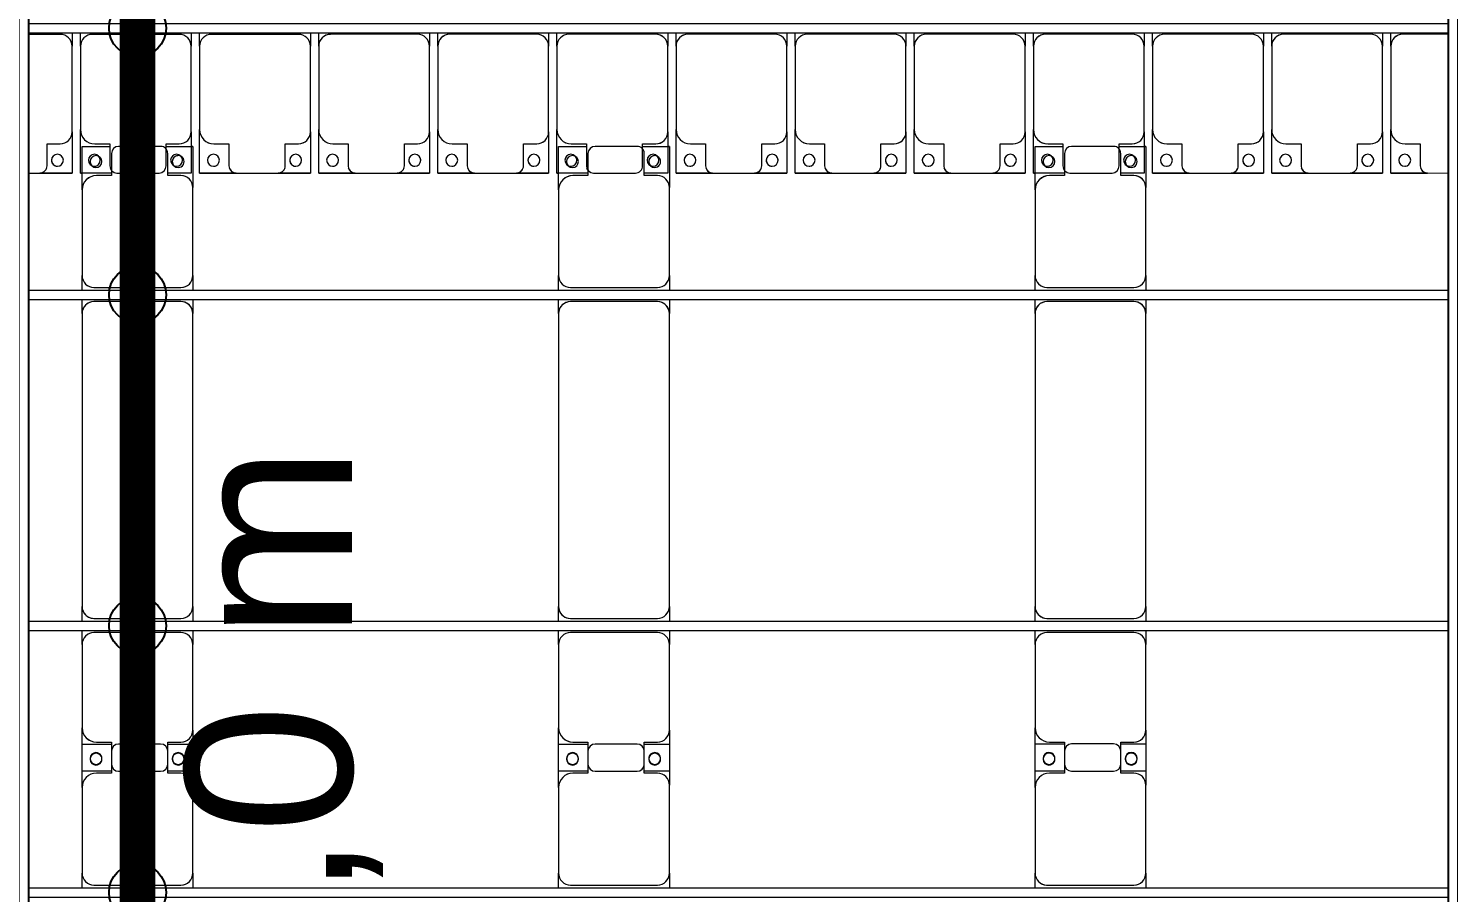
# Model space of a CAD drawing. Header units: millimetres. Extents: x -496478 to -186190, y -204059 to -87354.
# Drawn here: x -477192 to -471231, y -131054 to -127424 of the extents above; entities that cross this region are included whole.
import ezdxf

# ---------------------------------------------------------------- set-up
doc = ezdxf.new("R2010")
doc.units = ezdxf.units.MM
for name, color, linetype, lineweight in [('A-DETL-MBND', 5, 'Continuous', 9), ('A-GENM', 13, 'Continuous', 9), ('S-BEAM', 12, 'Continuous', 9)]:
    doc.layers.add(name, color=color, linetype=linetype, lineweight=lineweight)
doc.layers.add('GC-GHI CHU', color=2, linetype='Continuous')
doc.layers.add('GC-HOP 40x60 GIA CUONG', color=1, linetype='Continuous')
doc.styles.add('GC_VN', font='arial.ttf')

# ---------------------------------------------------------------- blocks, each defined once
blk = doc.blocks.new('Dầm C52 - Dầm C52-24978-BỐ TRÍ KHUNG KẾT CẤU BÈ PIN 01')
at = {"layer": 'S-BEAM', "color": 1}
for p, q in [((81389.1, 20), (87349.1, 20)), ((87349.1, -20), (81389.1, -20))]:
    blk.add_line(p, q, dxfattribs=at)
blk = doc.blocks.new('Dai phao do pin - DẢI PHAO ĐỠ PIN-V111-BỐ TRÍ KHUNG KẾT CẤU BÈ PIN 01')
at = {"layer": 'A-DETL-MBND', "color": 8}
for p, q in [((65968, 241.6), (66029.7, 241.6)), ((66389.7, 241.6), (66029.7, 241.6)), ((66389.7, 241.6), (66572.2, 241.6)), ((66457.8, 241.6), (66640.3, 241.6)), ((66457.8, 118.2), (66457.8, 241.6)), ((66572.2, 241.6), (66572.2, 118.2)), ((66990.3, 241.6), (66640.3, 241.6)), ((66990.3, 241.6), (67048, 241.6)), ((67088, 241.6), (67149.7, 241.6)), ((68380.3, 241.6), (67149.7, 241.6)), ((68380.3, 241.6), (68438, 241.6)), ((68478, 241.6), (68539.7, 241.6)), ((68899.7, 241.6), (68539.7, 241.6)), ((68899.7, 241.6), (69082.2, 241.6)), ((69082.2, 241.6), (69082.2, 125.1)), ((65979.7, 191.6), (65979.7, -173.4)), ((66449.7, 118.2), (66449.7, 181.6)), ((66580.3, 181.6), (66580.3, 118.2)), ((67040.3, -173.4), (67040.3, 191.6)), ((67099.7, 191.6), (67099.7, -173.4)), ((68430.3, -173.4), (68430.3, 191.6)), ((68489.7, 191.6), (68489.7, -173.4)), ((68959.7, 118.2), (68959.7, 181.6)), ((66542.2, 118.2), (66449.7, 118.2)), ((66457.8, 88.2), (66457.8, -88.2)), ((66580.3, 118.2), (66487.8, 118.2)), ((66572.2, -88.2), (66572.2, 88.2)), ((69052.2, 118.2), (68959.7, 118.2)), ((69082.2, -88.2), (69082.2, 88.2)), ((66449.7, -173.4), (66449.7, -118.2)), ((66449.7, -118.2), (66542.2, -118.2)), ((66457.8, -223.4), (66457.8, -118.2)), ((66487.8, -118.2), (66580.3, -118.2)), ((66572.2, -118.2), (66572.2, -223.4)), ((66580.3, -118.2), (66580.3, -173.4)), ((68959.7, -173.4), (68959.7, -118.2)), ((68959.7, -118.2), (69052.2, -118.2)), ((69082.2, -111.4), (69082.2, -223.4)), ((66029.7, -223.4), (65968, -223.4)), ((66029.7, -223.4), (66399.7, -223.4)), ((66572.2, -223.4), (66399.7, -223.4)), ((66630.3, -223.4), (66457.8, -223.4)), ((66630.3, -223.4), (66990.3, -223.4)), ((67048, -223.4), (66990.3, -223.4)), ((67149.7, -223.4), (67088, -223.4)), ((67149.7, -223.4), (68380.3, -223.4)), ((68438, -223.4), (68380.3, -223.4)), ((68539.7, -223.4), (68478, -223.4)), ((68539.7, -223.4), (68909.7, -223.4)), ((69082.2, -223.4), (68909.7, -223.4)), ((69082.2, -223.4), (69082.2, -215.4))]:
    blk.add_line(p, q, dxfattribs=at)
for centre, radius, start, end in [((66029.7, 191.6), 50, 90, 180), ((66389.7, 181.6), 60, 0, 90), ((66640.3, 181.6), 60, 90, 180), ((66990.3, 191.6), 50, 0, 90), ((67149.7, 191.6), 50, 90, 180), ((67149.7, 191.6), 50, 105, 180), ((68380.3, 191.6), 50, 0, 90), ((68380.3, 191.6), 50, 15, 90), ((68539.7, 191.6), 50, 90, 180), ((68899.7, 181.6), 60, 0, 90), ((66029.7, 191.6), 50, 135, 176.56638), ((66389.7, 181.6), 60, 0, 45), ((66508.6, 183.2), 25, 0, 180), ((66508.6, 183.2), 25, 180, 0), ((66511.4, 183.2), 25, 0, 180), ((66511.4, 183.2), 25, 180, 0), ((66511.4, 183.2), 25, 180, 195), ((66640.3, 181.6), 60, 135, 180), ((66990.3, 191.6), 50, 0, 45), ((68539.7, 191.6), 50, 135, 180), ((68899.7, 181.6), 60, 0, 44.86637), ((69018.6, 183.2), 25, 0, 180), ((69018.6, 183.2), 25, 180, 360), ((66487.8, 88.2), 30, 90, 180), ((66542.2, 88.2), 30, 360, 90), ((69052.2, 88.2), 30, 0, 90), ((66487.8, -88.2), 30, 180, 270), ((66542.2, -88.2), 30, 270, 360), ((69052.2, -88.2), 30, 270, 0), ((69052.2, -88.2), 30, 285, 315), ((66029.7, -173.4), 50, 180, 270), ((66029.7, -173.4), 50, 180, 225), ((66399.7, -173.4), 50, 270, 0), ((66399.7, -173.4), 50, 315, 0), ((66508.6, -161.8), 25, 0, 180), ((66508.6, -161.8), 25, 180, 0), ((66511.4, -161.8), 25, 0, 180), ((66511.4, -161.8), 25, 120, 180), ((66511.4, -161.8), 25, 180, 360), ((66511.4, -161.8), 25, 75, 105), ((66508.6, -161.8), 25, 75, 90), ((66508.6, -161.8), 25, 30, 45), ((66508.6, -161.8), 25, 0, 15), ((66630.3, -173.4), 50, 180, 270), ((66630.3, -173.4), 50, 180, 225), ((66990.3, -173.4), 50, 270, 0), ((66990.3, -173.4), 50, 315, 360), ((67149.7, -173.4), 50, 180, 270), ((67149.7, -173.4), 50, 180, 270), ((68380.3, -173.4), 50, 270, 0), ((68380.3, -173.4), 50, 285, 0), ((68539.7, -173.4), 50, 180, 270), ((68539.7, -173.4), 50, 180, 225), ((68909.7, -173.4), 50, 270, 360), ((68909.7, -173.4), 50, 317.60998, 360), ((69018.6, -161.8), 25, 0, 180), ((69018.6, -161.8), 25, 180, 0), ((69018.6, -161.8), 25, 60, 90), ((69018.6, -161.8), 25, 30, 45), ((69018.6, -161.8), 25, 0, 15)]:
    blk.add_arc(centre, radius, start, end, dxfattribs=at)
blk = doc.blocks.new('Dai phao do pin - DẢI PHAO ĐỠ PIN-V112-BỐ TRÍ KHUNG KẾT CẤU BÈ PIN 01')
at = {"layer": 'A-DETL-MBND', "color": 8}
for p, q in [((65968, 241.6), (66029.7, 241.6)), ((66389.7, 241.6), (66029.7, 241.6)), ((66389.7, 241.6), (66572.2, 241.6)), ((66457.8, 241.6), (66640.3, 241.6)), ((66457.8, 118.2), (66457.8, 241.6)), ((66572.2, 241.6), (66572.2, 118.2)), ((66990.3, 241.6), (66640.3, 241.6)), ((66990.3, 241.6), (67048, 241.6)), ((67088, 241.6), (67149.7, 241.6)), ((68380.3, 241.6), (67149.7, 241.6)), ((68380.3, 241.6), (68438, 241.6)), ((68478, 241.6), (68539.7, 241.6)), ((68899.7, 241.6), (68539.7, 241.6)), ((68899.7, 241.6), (69082.2, 241.6)), ((69082.2, 241.6), (69082.2, 125.1)), ((65979.7, 191.6), (65979.7, -173.4)), ((66449.7, 118.2), (66449.7, 181.6)), ((66580.3, 181.6), (66580.3, 118.2)), ((67040.3, -173.4), (67040.3, 191.6)), ((67099.7, 191.6), (67099.7, -173.4)), ((68430.3, -173.4), (68430.3, 191.6)), ((68489.7, 191.6), (68489.7, -173.4)), ((68959.7, 118.2), (68959.7, 181.6)), ((66542.2, 118.2), (66449.7, 118.2)), ((66457.8, 88.2), (66457.8, -88.2)), ((66580.3, 118.2), (66487.8, 118.2)), ((66572.2, -88.2), (66572.2, 88.2)), ((69052.2, 118.2), (68959.7, 118.2)), ((69082.2, -88.2), (69082.2, 88.2)), ((66449.7, -173.4), (66449.7, -118.2)), ((66449.7, -118.2), (66542.2, -118.2)), ((66457.8, -223.4), (66457.8, -118.2)), ((66487.8, -118.2), (66580.3, -118.2)), ((66572.2, -118.2), (66572.2, -223.4)), ((66580.3, -118.2), (66580.3, -173.4)), ((68959.7, -173.4), (68959.7, -118.2)), ((68959.7, -118.2), (69052.2, -118.2)), ((69082.2, -111.4), (69082.2, -223.4)), ((66029.7, -223.4), (65968, -223.4)), ((66029.7, -223.4), (66399.7, -223.4)), ((66572.2, -223.4), (66399.7, -223.4)), ((66630.3, -223.4), (66457.8, -223.4)), ((66630.3, -223.4), (66990.3, -223.4)), ((67048, -223.4), (66990.3, -223.4)), ((67149.7, -223.4), (67088, -223.4)), ((67149.7, -223.4), (68380.3, -223.4)), ((68438, -223.4), (68380.3, -223.4)), ((68539.7, -223.4), (68478, -223.4)), ((68539.7, -223.4), (68909.7, -223.4)), ((69082.2, -223.4), (68909.7, -223.4)), ((69082.2, -223.4), (69082.2, -215.4))]:
    blk.add_line(p, q, dxfattribs=at)
for centre, radius, start, end in [((66029.7, 191.6), 50, 90, 180), ((66389.7, 181.6), 60, 0, 90), ((66640.3, 181.6), 60, 90, 180), ((66990.3, 191.6), 50, 0, 90), ((67149.7, 191.6), 50, 90, 180), ((67149.7, 191.6), 50, 105, 180), ((68380.3, 191.6), 50, 0, 90), ((68380.3, 191.6), 50, 15, 90), ((68539.7, 191.6), 50, 90, 180), ((68899.7, 181.6), 60, 0, 90), ((66029.7, 191.6), 50, 135, 180), ((66389.7, 181.6), 60, 0, 45), ((66508.6, 183.2), 25, 0, 180), ((66508.6, 183.2), 25, 180, 0), ((66511.4, 183.2), 25, 0, 180), ((66511.4, 183.2), 25, 180, 0), ((66511.4, 183.2), 25, 180, 195), ((66640.3, 181.6), 60, 135, 180), ((66990.3, 191.6), 50, 0, 45), ((68539.7, 191.6), 50, 135, 180), ((68899.7, 181.6), 60, 0, 44.82472), ((69018.6, 183.2), 25, 0, 180), ((69018.6, 183.2), 25, 180, 360), ((66487.8, 88.2), 30, 90, 180), ((66542.2, 88.2), 30, 360, 90), ((69052.2, 88.2), 30, 0, 90), ((66487.8, -88.2), 30, 180, 270), ((66542.2, -88.2), 30, 270, 360), ((69052.2, -88.2), 30, 270, 0), ((69052.2, -88.2), 30, 285, 315), ((66029.7, -173.4), 50, 180, 270), ((66029.7, -173.4), 50, 180, 225), ((66399.7, -173.4), 50, 270, 0), ((66399.7, -173.4), 50, 315, 0), ((66508.6, -161.8), 25, 0, 180), ((66508.6, -161.8), 25, 180, 0), ((66511.4, -161.8), 25, 0, 180), ((66511.4, -161.8), 25, 120, 180), ((66511.4, -161.8), 25, 180, 360), ((66511.4, -161.8), 25, 75, 105), ((66508.6, -161.8), 25, 75, 90), ((66508.6, -161.8), 25, 30, 45), ((66508.6, -161.8), 25, 0, 15), ((66630.3, -173.4), 50, 180, 270), ((66630.3, -173.4), 50, 180, 225), ((66990.3, -173.4), 50, 270, 0), ((66990.3, -173.4), 50, 315, 360), ((67149.7, -173.4), 50, 180, 270), ((67149.7, -173.4), 50, 180, 270), ((68380.3, -173.4), 50, 270, 0), ((68380.3, -173.4), 50, 285, 0), ((68539.7, -173.4), 50, 180, 270), ((68539.7, -173.4), 50, 180, 225), ((68909.7, -173.4), 50, 270, 360), ((68909.7, -173.4), 50, 315, 360), ((69018.6, -161.8), 25, 0, 180), ((69018.6, -161.8), 25, 180, 0), ((69018.6, -161.8), 25, 60, 90), ((69018.6, -161.8), 25, 30, 45), ((69018.6, -161.8), 25, 0, 15)]:
    blk.add_arc(centre, radius, start, end, dxfattribs=at)
blk = doc.blocks.new('Dai phao do pin - DẢI PHAO ĐỠ PIN-V113-BỐ TRÍ KHUNG KẾT CẤU BÈ PIN 01')
at = {"layer": 'A-DETL-MBND', "color": 8}
for p, q in [((65968, 241.6), (66029.7, 241.6)), ((66389.7, 241.6), (66029.7, 241.6)), ((66389.7, 241.6), (66572.2, 241.6)), ((66457.8, 241.6), (66640.3, 241.6)), ((66457.8, 118.2), (66457.8, 241.6)), ((66572.2, 241.6), (66572.2, 118.2)), ((66990.3, 241.6), (66640.3, 241.6)), ((66990.3, 241.6), (67048, 241.6)), ((67088, 241.6), (67149.7, 241.6)), ((68380.3, 241.6), (67149.7, 241.6)), ((68380.3, 241.6), (68438, 241.6)), ((68478, 241.6), (68539.7, 241.6)), ((68899.7, 241.6), (68539.7, 241.6)), ((68899.7, 241.6), (69082.2, 241.6)), ((69082.2, 241.6), (69082.2, 125.1)), ((65979.7, 191.6), (65979.7, -173.4)), ((66449.7, 118.2), (66449.7, 181.6)), ((66580.3, 181.6), (66580.3, 118.2)), ((67040.3, -173.4), (67040.3, 191.6)), ((67099.7, 191.6), (67099.7, -173.4)), ((68430.3, -173.4), (68430.3, 191.6)), ((68489.7, 191.6), (68489.7, -173.4)), ((68959.7, 118.2), (68959.7, 181.6)), ((66542.2, 118.2), (66449.7, 118.2)), ((66457.8, 88.2), (66457.8, -88.2)), ((66580.3, 118.2), (66487.8, 118.2)), ((66572.2, -88.2), (66572.2, 88.2)), ((69052.2, 118.2), (68959.7, 118.2)), ((69082.2, -88.2), (69082.2, 88.2)), ((66449.7, -173.4), (66449.7, -118.2)), ((66449.7, -118.2), (66542.2, -118.2)), ((66457.8, -223.4), (66457.8, -118.2)), ((66487.8, -118.2), (66580.3, -118.2)), ((66572.2, -118.2), (66572.2, -223.4)), ((66580.3, -118.2), (66580.3, -173.4)), ((68959.7, -173.4), (68959.7, -118.2)), ((68959.7, -118.2), (69052.2, -118.2)), ((69082.2, -111.4), (69082.2, -223.4)), ((66029.7, -223.4), (65968, -223.4)), ((66029.7, -223.4), (66399.7, -223.4)), ((66572.2, -223.4), (66399.7, -223.4)), ((66630.3, -223.4), (66457.8, -223.4)), ((66630.3, -223.4), (66990.3, -223.4)), ((67048, -223.4), (66990.3, -223.4)), ((67149.7, -223.4), (67088, -223.4)), ((67149.7, -223.4), (68380.3, -223.4)), ((68438, -223.4), (68380.3, -223.4)), ((68539.7, -223.4), (68478, -223.4)), ((68539.7, -223.4), (68909.7, -223.4)), ((69082.2, -223.4), (68909.7, -223.4)), ((69082.2, -223.4), (69082.2, -215.4))]:
    blk.add_line(p, q, dxfattribs=at)
for centre, radius, start, end in [((66029.7, 191.6), 50, 90, 180), ((66389.7, 181.6), 60, 0, 90), ((66640.3, 181.6), 60, 90, 180), ((66990.3, 191.6), 50, 0, 90), ((67149.7, 191.6), 50, 90, 180), ((67149.7, 191.6), 50, 105, 159.06441), ((68380.3, 191.6), 50, 0, 90), ((68380.3, 191.6), 50, 20.9138, 90), ((68539.7, 191.6), 50, 90, 180), ((68899.7, 181.6), 60, 0, 90), ((66029.7, 191.6), 50, 135, 180), ((66389.7, 181.6), 60, 0, 45), ((66508.6, 183.2), 25, 0, 180), ((66508.6, 183.2), 25, 180, 0), ((66511.4, 183.2), 25, 0, 180), ((66511.4, 183.2), 25, 180, 0), ((66511.4, 183.2), 25, 180, 195), ((66640.3, 181.6), 60, 135, 180), ((66990.3, 191.6), 50, 0, 45), ((67149.7, 191.6), 50, 165, 180), ((68539.7, 191.6), 50, 135, 180), ((68899.7, 181.6), 60, 0, 44.78306), ((69018.6, 183.2), 25, 0, 180), ((69018.6, 183.2), 25, 180, 360), ((66487.8, 88.2), 30, 90, 180), ((66542.2, 88.2), 30, 360, 90), ((69052.2, 88.2), 30, 0, 90), ((66487.8, -88.2), 30, 180, 270), ((66542.2, -88.2), 30, 270, 360), ((69052.2, -88.2), 30, 270, 0), ((69052.2, -88.2), 30, 285, 315), ((66029.7, -173.4), 50, 180, 270), ((66029.7, -173.4), 50, 180, 225), ((66399.7, -173.4), 50, 270, 0), ((66399.7, -173.4), 50, 315, 0), ((66508.6, -161.8), 25, 0, 180), ((66508.6, -161.8), 25, 180, 0), ((66511.4, -161.8), 25, 0, 180), ((66511.4, -161.8), 25, 120, 180), ((66511.4, -161.8), 25, 180, 360), ((66511.4, -161.8), 25, 75, 105), ((66508.6, -161.8), 25, 75, 90), ((66508.6, -161.8), 25, 30, 45), ((66508.6, -161.8), 25, 0, 15), ((66630.3, -173.4), 50, 180, 270), ((66630.3, -173.4), 50, 180, 225), ((66990.3, -173.4), 50, 270, 0), ((66990.3, -173.4), 50, 315, 360), ((67149.7, -173.4), 50, 180, 270), ((67149.7, -173.4), 50, 180, 270), ((68380.3, -173.4), 50, 270, 0), ((68380.3, -173.4), 50, 285, 0), ((68539.7, -173.4), 50, 180, 270), ((68539.7, -173.4), 50, 180, 225), ((68909.7, -173.4), 50, 270, 360), ((68909.7, -173.4), 50, 315, 360), ((69018.6, -161.8), 25, 0, 180), ((69018.6, -161.8), 25, 180, 0), ((69018.6, -161.8), 25, 60, 90), ((69018.6, -161.8), 25, 30, 45), ((69018.6, -161.8), 25, 0, 15)]:
    blk.add_arc(centre, radius, start, end, dxfattribs=at)
blk = doc.blocks.new('Dải phao đi lại kèm đỡ invester - DẢI PHAO ĐI LẠI-24499-BỐ TRÍ KHUNG KẾT CẤU BÈ PIN 01')
at = {"layer": 'A-DETL-MBND', "color": 8}
for p, q in [((11673.4, -729.7), (11540, -729.7)), ((11723.4, -724.7), (11723.4, -779.7)), ((11758.4, -779.7), (11758.4, -724.7)), ((12173.4, -729.7), (11808.4, -729.7)), ((12223.4, -724.7), (12223.4, -779.7)), ((12258.4, -779.7), (12258.4, -724.7)), ((12673.4, -729.7), (12308.4, -729.7)), ((12723.4, -724.7), (12723.4, -779.7)), ((12758.4, -779.7), (12758.4, -724.7)), ((13173.4, -729.7), (12808.4, -729.7)), ((13223.4, -724.7), (13223.4, -779.7)), ((13258.4, -779.7), (13258.4, -724.7)), ((13673.4, -729.7), (13308.4, -729.7)), ((13723.4, -724.7), (13723.4, -779.7)), ((13758.4, -779.7), (13758.4, -724.7)), ((14173.4, -729.7), (13808.4, -729.7)), ((14223.4, -724.7), (14223.4, -779.7)), ((14258.4, -779.7), (14258.4, -724.7)), ((14673.4, -729.7), (14308.4, -729.7)), ((14723.4, -724.7), (14723.4, -779.7)), ((14758.4, -779.7), (14758.4, -724.7)), ((15173.4, -729.7), (14808.4, -729.7)), ((15223.4, -724.7), (15223.4, -779.7)), ((15258.4, -779.7), (15258.4, -724.7)), ((15673.4, -729.7), (15308.4, -729.7)), ((15723.4, -724.7), (15723.4, -779.7)), ((15758.4, -779.7), (15758.4, -724.7)), ((16173.4, -729.7), (15808.4, -729.7)), ((16223.4, -724.7), (16223.4, -779.7)), ((16258.4, -779.7), (16258.4, -724.7)), ((16673.4, -729.7), (16308.4, -729.7)), ((16723.4, -724.7), (16723.4, -779.7)), ((16758.4, -779.7), (16758.4, -724.7)), ((17173.4, -729.7), (16808.4, -729.7)), ((17223.4, -724.7), (17223.4, -779.7)), ((17258.4, -779.7), (17258.4, -724.7)), ((17500, -729.7), (17308.4, -729.7)), ((11723.4, -1139.7), (11723.4, -779.7)), ((11758.4, -779.7), (11758.4, -1129.7)), ((12223.4, -1139.7), (12223.4, -779.7)), ((12258.4, -779.7), (12258.4, -1129.7)), ((12723.4, -1139.7), (12723.4, -779.7)), ((12758.4, -779.7), (12758.4, -1129.7)), ((13223.4, -1139.7), (13223.4, -779.7)), ((13258.4, -779.7), (13258.4, -1129.7)), ((13723.4, -1139.7), (13723.4, -779.7)), ((13758.4, -779.7), (13758.4, -1129.7)), ((14223.4, -1139.7), (14223.4, -779.7)), ((14258.4, -779.7), (14258.4, -1129.7)), ((14723.4, -1139.7), (14723.4, -779.7)), ((14758.4, -779.7), (14758.4, -1129.7)), ((15223.4, -1139.7), (15223.4, -779.7)), ((15258.4, -779.7), (15258.4, -1129.7)), ((15723.4, -1139.7), (15723.4, -779.7)), ((15758.4, -779.7), (15758.4, -1129.7)), ((16223.4, -1139.7), (16223.4, -779.7)), ((16258.4, -779.7), (16258.4, -1129.7)), ((16723.4, -1139.7), (16723.4, -779.7)), ((16758.4, -779.7), (16758.4, -1129.7)), ((17223.4, -1139.7), (17223.4, -779.7)), ((17258.4, -779.7), (17258.4, -1129.7)), ((11758.4, -1312.2), (11758.4, -1129.7)), ((12258.4, -1312.2), (12258.4, -1129.7)), ((12758.4, -1312.2), (12758.4, -1129.7)), ((13258.4, -1312.2), (13258.4, -1129.7)), ((13758.4, -1312.2), (13758.4, -1129.7)), ((14258.4, -1312.2), (14258.4, -1129.7)), ((14758.4, -1312.2), (14758.4, -1129.7)), ((15258.4, -1312.2), (15258.4, -1129.7)), ((15758.4, -1312.2), (15758.4, -1129.7)), ((16258.4, -1312.2), (16258.4, -1129.7)), ((16758.4, -1312.2), (16758.4, -1129.7)), ((17258.4, -1312.2), (17258.4, -1129.7)), ((11618.2, -1282.2), (11618.2, -1189.7)), ((11618.2, -1189.7), (11673.4, -1189.7)), ((11723.4, -1139.7), (11723.4, -1312.2)), ((11818.4, -1189.7), (11881.8, -1189.7)), ((11881.8, -1189.7), (11881.8, -1282.2)), ((12118.2, -1282.2), (12118.2, -1189.7)), ((12118.2, -1189.7), (12173.4, -1189.7)), ((12223.4, -1139.7), (12223.4, -1312.2)), ((12318.4, -1189.7), (12381.8, -1189.7)), ((12381.8, -1189.7), (12381.8, -1282.2)), ((12618.2, -1282.2), (12618.2, -1189.7)), ((12618.2, -1189.7), (12673.4, -1189.7)), ((12723.4, -1139.7), (12723.4, -1312.2)), ((12818.4, -1189.7), (12881.8, -1189.7)), ((12881.8, -1189.7), (12881.8, -1282.2)), ((13118.2, -1282.2), (13118.2, -1189.7)), ((13118.2, -1189.7), (13173.4, -1189.7)), ((13223.4, -1139.7), (13223.4, -1312.2)), ((13318.4, -1189.7), (13381.8, -1189.7)), ((13381.8, -1189.7), (13381.8, -1282.2)), ((13618.2, -1282.2), (13618.2, -1189.7)), ((13618.2, -1189.7), (13673.4, -1189.7)), ((13723.4, -1139.7), (13723.4, -1312.2)), ((13818.4, -1189.7), (13881.8, -1189.7)), ((13881.8, -1189.7), (13881.8, -1282.2)), ((14118.2, -1282.2), (14118.2, -1189.7)), ((14118.2, -1189.7), (14173.4, -1189.7)), ((14223.4, -1139.7), (14223.4, -1312.2)), ((14318.4, -1189.7), (14381.8, -1189.7)), ((14381.8, -1189.7), (14381.8, -1282.2)), ((14618.2, -1282.2), (14618.2, -1189.7)), ((14618.2, -1189.7), (14673.4, -1189.7)), ((14723.4, -1139.7), (14723.4, -1312.2)), ((14818.4, -1189.7), (14881.8, -1189.7)), ((14881.8, -1189.7), (14881.8, -1282.2)), ((15118.2, -1282.2), (15118.2, -1189.7)), ((15118.2, -1189.7), (15173.4, -1189.7)), ((15223.4, -1139.7), (15223.4, -1312.2)), ((15318.4, -1189.7), (15381.8, -1189.7)), ((15381.8, -1189.7), (15381.8, -1282.2)), ((15618.2, -1282.2), (15618.2, -1189.7)), ((15618.2, -1189.7), (15673.4, -1189.7)), ((15723.4, -1139.7), (15723.4, -1312.2)), ((15818.4, -1189.7), (15881.8, -1189.7)), ((15881.8, -1189.7), (15881.8, -1282.2)), ((16118.2, -1282.2), (16118.2, -1189.7)), ((16118.2, -1189.7), (16173.4, -1189.7)), ((16223.4, -1139.7), (16223.4, -1312.2)), ((16318.4, -1189.7), (16381.8, -1189.7)), ((16381.8, -1189.7), (16381.8, -1282.2)), ((16618.2, -1282.2), (16618.2, -1189.7)), ((16618.2, -1189.7), (16673.4, -1189.7)), ((16723.4, -1139.7), (16723.4, -1312.2)), ((16818.4, -1189.7), (16881.8, -1189.7)), ((16881.8, -1189.7), (16881.8, -1282.2)), ((17118.2, -1282.2), (17118.2, -1189.7)), ((17118.2, -1189.7), (17173.4, -1189.7)), ((17223.4, -1139.7), (17223.4, -1312.2)), ((17318.4, -1189.7), (17381.8, -1189.7)), ((17381.8, -1189.7), (17381.8, -1282.2)), ((11540, -1312.2), (11588.2, -1312.2)), ((11723.4, -1312.2), (11588.2, -1312.2)), ((11588.2, -1312.2), (11723.4, -1312.2)), ((11888.6, -1312.2), (11758.4, -1312.2)), ((11758.4, -1312.2), (11766.6, -1312.2)), ((11911.8, -1312.2), (12088.2, -1312.2)), ((12223.4, -1312.2), (12125.1, -1312.2)), ((12411.8, -1312.2), (12258.4, -1312.2)), ((12258.4, -1312.2), (12411.8, -1312.2)), ((12411.8, -1312.2), (12588.2, -1312.2)), ((12723.4, -1312.2), (12588.2, -1312.2)), ((12588.2, -1312.2), (12723.4, -1312.2)), ((12911.8, -1312.2), (12758.4, -1312.2)), ((12758.4, -1312.2), (12911.8, -1312.2)), ((12911.8, -1312.2), (13088.2, -1312.2)), ((13223.4, -1312.2), (13088.2, -1312.2)), ((13088.2, -1312.2), (13223.4, -1312.2)), ((13411.8, -1312.2), (13258.4, -1312.2)), ((13258.4, -1312.2), (13411.8, -1312.2)), ((13411.8, -1312.2), (13588.2, -1312.2)), ((13723.4, -1312.2), (13588.2, -1312.2)), ((13588.2, -1312.2), (13723.4, -1312.2)), ((13888.6, -1312.2), (13758.4, -1312.2)), ((13758.4, -1312.2), (13766.6, -1312.2)), ((13911.8, -1312.2), (14088.2, -1312.2)), ((14223.4, -1312.2), (14125.1, -1312.2)), ((14411.8, -1312.2), (14258.4, -1312.2)), ((14258.4, -1312.2), (14411.8, -1312.2)), ((14411.8, -1312.2), (14588.2, -1312.2)), ((14723.4, -1312.2), (14588.2, -1312.2)), ((14588.2, -1312.2), (14723.4, -1312.2)), ((14911.8, -1312.2), (14758.4, -1312.2)), ((14758.4, -1312.2), (14911.8, -1312.2)), ((14911.8, -1312.2), (15088.2, -1312.2)), ((15223.4, -1312.2), (15088.2, -1312.2)), ((15088.2, -1312.2), (15223.4, -1312.2)), ((15411.8, -1312.2), (15258.4, -1312.2)), ((15258.4, -1312.2), (15411.8, -1312.2)), ((15411.8, -1312.2), (15588.2, -1312.2)), ((15723.4, -1312.2), (15588.2, -1312.2)), ((15588.2, -1312.2), (15723.4, -1312.2)), ((15888.6, -1312.2), (15758.4, -1312.2)), ((15758.4, -1312.2), (15766.6, -1312.2)), ((15911.8, -1312.2), (16088.2, -1312.2)), ((16223.4, -1312.2), (16125.1, -1312.2)), ((16411.8, -1312.2), (16258.4, -1312.2)), ((16258.4, -1312.2), (16411.8, -1312.2)), ((16411.8, -1312.2), (16588.2, -1312.2)), ((16723.4, -1312.2), (16588.2, -1312.2)), ((16588.2, -1312.2), (16723.4, -1312.2)), ((16911.8, -1312.2), (16758.4, -1312.2)), ((16758.4, -1312.2), (16911.8, -1312.2)), ((16911.8, -1312.2), (17088.2, -1312.2)), ((17223.4, -1312.2), (17088.2, -1312.2)), ((17088.2, -1312.2), (17223.4, -1312.2)), ((17411.8, -1312.2), (17258.4, -1312.2)), ((17258.4, -1312.2), (17411.8, -1312.2)), ((17411.8, -1312.2), (17500, -1312.2))]:
    blk.add_line(p, q, dxfattribs=at)
for centre, radius, start, end in [((11673.4, -779.7), 50, 360, 90), ((11673.4, -779.7), 50, 45, 90), ((11808.4, -779.7), 50, 90, 180), ((11808.4, -779.7), 50, 90, 135), ((12173.4, -779.7), 50, 360, 90), ((12173.4, -779.7), 50, 45, 90), ((12308.4, -779.7), 50, 90, 180), ((12308.4, -779.7), 50, 90, 135), ((12673.4, -779.7), 50, 360, 90), ((12673.4, -779.7), 50, 45, 90), ((12808.4, -779.7), 50, 90, 180), ((12808.4, -779.7), 50, 90, 135), ((13173.4, -779.7), 50, 360, 90), ((13173.4, -779.7), 50, 45, 90), ((13308.4, -779.7), 50, 90, 180), ((13308.4, -779.7), 50, 90, 135), ((13673.4, -779.7), 50, 360, 90), ((13673.4, -779.7), 50, 45, 90), ((13808.4, -779.7), 50, 90, 180), ((13808.4, -779.7), 50, 90, 135), ((14173.4, -779.7), 50, 360, 90), ((14173.4, -779.7), 50, 48.35415, 90), ((14308.4, -779.7), 50, 90, 180), ((14308.4, -779.7), 50, 90, 135), ((14673.4, -779.7), 50, 360, 90), ((14673.4, -779.7), 50, 45, 90), ((14808.4, -779.7), 50, 90, 180), ((14808.4, -779.7), 50, 90, 135), ((15173.4, -779.7), 50, 360, 90), ((15173.4, -779.7), 50, 45, 90), ((15308.4, -779.7), 50, 90, 180), ((15308.4, -779.7), 50, 90, 135), ((15673.4, -779.7), 50, 360, 90), ((15673.4, -779.7), 50, 45, 90), ((15808.4, -779.7), 50, 90, 180), ((15808.4, -779.7), 50, 90, 135), ((16173.4, -779.7), 50, 360, 90), ((16173.4, -779.7), 50, 45, 90), ((16308.4, -779.7), 50, 90, 180), ((16308.4, -779.7), 50, 90, 135), ((16673.4, -779.7), 50, 360, 90), ((16673.4, -779.7), 50, 45, 90), ((16808.4, -779.7), 50, 90, 180), ((16808.4, -779.7), 50, 90, 135), ((17173.4, -779.7), 50, 360, 90), ((17173.4, -779.7), 50, 45, 90), ((17308.4, -779.7), 50, 90, 180), ((17308.4, -779.7), 50, 90, 135), ((11818.4, -1129.7), 60, 180, 270), ((12318.4, -1129.7), 60, 180, 270), ((12818.4, -1129.7), 60, 180, 270), ((13318.4, -1129.7), 60, 180, 270), ((13818.4, -1129.7), 60, 180, 270), ((14318.4, -1129.7), 60, 180, 270), ((14818.4, -1129.7), 60, 180, 270), ((15318.4, -1129.7), 60, 180, 270), ((15818.4, -1129.7), 60, 180, 270), ((16318.4, -1129.7), 60, 180, 270), ((16818.4, -1129.7), 60, 180, 270), ((17318.4, -1129.7), 60, 180, 270), ((11673.4, -1139.7), 50, 270, 360), ((11673.4, -1139.7), 50, 270, 315), ((11818.4, -1129.7), 60, 225, 270), ((12173.4, -1139.7), 50, 270, 0), ((12173.4, -1139.7), 50, 270, 315), ((12318.4, -1129.7), 60, 225, 270), ((12673.4, -1139.7), 50, 270, 360), ((12673.4, -1139.7), 50, 270, 315), ((12818.4, -1129.7), 60, 225, 270), ((13173.4, -1139.7), 50, 270, 360), ((13173.4, -1139.7), 50, 270, 315), ((13318.4, -1129.7), 60, 225, 270), ((13673.4, -1139.7), 50, 270, 360), ((13673.4, -1139.7), 50, 270, 315), ((13818.4, -1129.7), 60, 225, 270), ((14173.4, -1139.7), 50, 270, 360), ((14173.4, -1139.7), 50, 270, 311.63753), ((14318.4, -1129.7), 60, 225, 270), ((14673.4, -1139.7), 50, 270, 360), ((14673.4, -1139.7), 50, 270, 315), ((14818.4, -1129.7), 60, 225, 270), ((15173.4, -1139.7), 50, 270, 360), ((15173.4, -1139.7), 50, 270, 315), ((15318.4, -1129.7), 60, 225, 270), ((15673.4, -1139.7), 50, 270, 360), ((15673.4, -1139.7), 50, 270, 315), ((15818.4, -1129.7), 60, 225, 264.14652), ((16173.4, -1139.7), 50, 270, 360), ((16173.4, -1139.7), 50, 270, 315), ((16318.4, -1129.7), 60, 225, 270), ((16673.4, -1139.7), 50, 270, 360), ((16673.4, -1139.7), 50, 270, 315), ((16818.4, -1129.7), 60, 225, 270), ((17173.4, -1139.7), 50, 270, 360), ((17173.4, -1139.7), 50, 270, 315), ((17318.4, -1129.7), 60, 225, 270), ((11661.8, -1258.6), 25, 90, 270), ((11661.8, -1258.6), 25, 270, 90), ((11816.8, -1258.6), 25, 90, 270), ((11816.8, -1258.6), 25, 270, 90), ((12161.8, -1258.6), 25, 90, 270), ((12161.8, -1258.6), 25, 270, 90), ((12316.8, -1258.6), 25, 90, 270), ((12316.8, -1258.6), 25, 270, 90), ((12661.8, -1258.6), 25, 90, 270), ((12661.8, -1258.6), 25, 270, 90), ((12816.8, -1258.6), 25, 90, 270), ((12816.8, -1258.6), 25, 270, 90), ((13161.8, -1258.6), 25, 90, 270), ((13161.8, -1258.6), 25, 270, 90), ((13316.8, -1258.6), 25, 90, 270), ((13316.8, -1258.6), 25, 270, 90), ((13661.8, -1258.6), 25, 90, 270), ((13661.8, -1258.6), 25, 270, 90), ((13816.8, -1258.6), 25, 90, 270), ((13816.8, -1258.6), 25, 270, 90), ((14161.8, -1258.6), 25, 90, 270), ((14161.8, -1258.6), 25, 270, 90), ((14316.8, -1258.6), 25, 90, 270), ((14316.8, -1258.6), 25, 270, 90), ((14661.8, -1258.6), 25, 90, 270), ((14661.8, -1258.6), 25, 270, 90), ((14816.8, -1258.6), 25, 90, 270), ((14816.8, -1258.6), 25, 270, 90), ((15161.8, -1258.6), 25, 90, 270), ((15161.8, -1258.6), 25, 270, 90), ((15316.8, -1258.6), 25, 90, 270), ((15316.8, -1258.6), 25, 270, 90), ((15661.8, -1258.6), 25, 90, 270), ((15661.8, -1258.6), 25, 270, 90), ((15816.8, -1258.6), 25, 90, 270), ((15816.8, -1258.6), 25, 270, 90), ((16161.8, -1258.6), 25, 90, 270), ((16161.8, -1258.6), 25, 270, 90), ((16316.8, -1258.6), 25, 90, 270), ((16316.8, -1258.6), 25, 270, 90), ((16661.8, -1258.6), 25, 90, 270), ((16661.8, -1258.6), 25, 270, 90), ((16816.8, -1258.6), 25, 90, 270), ((16816.8, -1258.6), 25, 270, 90), ((17161.8, -1258.6), 25, 90, 270), ((17161.8, -1258.6), 25, 270, 90), ((17316.8, -1258.6), 25, 90, 270), ((17316.8, -1258.6), 25, 270, 90), ((11588.2, -1282.2), 30, 270, 0), ((11588.2, -1282.2), 30, 270, 345), ((11588.2, -1282.2), 30, 270, 285), ((11588.2, -1282.2), 30, 270, 285), ((11588.2, -1282.2), 30, 315, 330), ((11588.2, -1282.2), 30, 315, 330), ((11661.8, -1258.6), 25, 165, 270), ((11661.8, -1258.6), 25, 360, 15), ((11816.8, -1258.6), 25, 270, 285), ((11911.8, -1282.2), 30, 180, 270), ((11911.8, -1282.2), 30, 195, 225), ((12088.2, -1282.2), 30, 270, 360), ((12161.8, -1258.6), 25, 240, 270), ((12161.8, -1258.6), 25, 360, 15), ((12316.8, -1258.6), 25, 165, 180), ((12316.8, -1258.6), 25, 270, 285), ((12411.8, -1282.2), 30, 180, 270), ((12411.8, -1282.2), 30, 195, 270), ((12411.8, -1282.2), 30, 255, 270), ((12411.8, -1282.2), 30, 255, 270), ((12588.2, -1282.2), 30, 270, 0), ((12588.2, -1282.2), 30, 270, 345), ((12588.2, -1282.2), 30, 270, 285), ((12588.2, -1282.2), 30, 270, 285), ((12588.2, -1282.2), 30, 315, 330), ((12588.2, -1282.2), 30, 315, 330), ((12661.8, -1258.6), 25, 165, 270), ((12661.8, -1258.6), 25, 0, 15), ((12816.8, -1258.6), 25, 165, 180), ((12816.8, -1258.6), 25, 270, 285), ((12911.8, -1282.2), 30, 180, 270), ((12911.8, -1282.2), 30, 195, 270), ((12911.8, -1282.2), 30, 255, 270), ((12911.8, -1282.2), 30, 255, 270), ((13088.2, -1282.2), 30, 270, 0), ((13088.2, -1282.2), 30, 270, 345), ((13088.2, -1282.2), 30, 270, 285), ((13088.2, -1282.2), 30, 270, 285), ((13088.2, -1282.2), 30, 315, 330), ((13088.2, -1282.2), 30, 315, 330), ((13161.8, -1258.6), 25, 165, 270), ((13161.8, -1258.6), 25, 0, 15), ((13316.8, -1258.6), 25, 165, 180), ((13316.8, -1258.6), 25, 270, 285), ((13411.8, -1282.2), 30, 180, 270), ((13411.8, -1282.2), 30, 195, 270), ((13411.8, -1282.2), 30, 255, 270), ((13411.8, -1282.2), 30, 255, 270), ((13588.2, -1282.2), 30, 270, 0), ((13588.2, -1282.2), 30, 270, 345), ((13588.2, -1282.2), 30, 270, 285), ((13588.2, -1282.2), 30, 270, 285), ((13588.2, -1282.2), 30, 315, 330), ((13588.2, -1282.2), 30, 315, 330), ((13661.8, -1258.6), 25, 165, 270), ((13661.8, -1258.6), 25, 0, 15), ((13816.8, -1258.6), 25, 270, 285), ((13911.8, -1282.2), 30, 180, 270), ((13911.8, -1282.2), 30, 195, 225), ((14088.2, -1282.2), 30, 270, 0), ((14161.8, -1258.6), 25, 240, 270), ((14161.8, -1258.6), 25, 360, 15), ((14316.8, -1258.6), 25, 165, 180), ((14316.8, -1258.6), 25, 270, 285), ((14411.8, -1282.2), 30, 180, 270), ((14411.8, -1282.2), 30, 195, 270), ((14411.8, -1282.2), 30, 255, 270), ((14411.8, -1282.2), 30, 255, 270), ((14588.2, -1282.2), 30, 270, 0), ((14588.2, -1282.2), 30, 270, 345), ((14588.2, -1282.2), 30, 270, 285), ((14588.2, -1282.2), 30, 270, 285), ((14588.2, -1282.2), 30, 315, 330), ((14588.2, -1282.2), 30, 315, 330), ((14661.8, -1258.6), 25, 165, 270), ((14661.8, -1258.6), 25, 360, 15), ((14816.8, -1258.6), 25, 165, 180), ((14816.8, -1258.6), 25, 270, 285), ((14911.8, -1282.2), 30, 180, 270), ((14911.8, -1282.2), 30, 195, 270), ((14911.8, -1282.2), 30, 255, 270), ((14911.8, -1282.2), 30, 255, 270), ((15088.2, -1282.2), 30, 270, 0), ((15088.2, -1282.2), 30, 270, 345), ((15088.2, -1282.2), 30, 270, 285), ((15088.2, -1282.2), 30, 270, 285), ((15088.2, -1282.2), 30, 315, 330), ((15088.2, -1282.2), 30, 315, 330), ((15161.8, -1258.6), 25, 165, 270), ((15161.8, -1258.6), 25, 360, 15), ((15316.8, -1258.6), 25, 165, 180), ((15316.8, -1258.6), 25, 270, 285), ((15411.8, -1282.2), 30, 180, 270), ((15411.8, -1282.2), 30, 195, 270), ((15411.8, -1282.2), 30, 255, 270), ((15411.8, -1282.2), 30, 255, 270), ((15588.2, -1282.2), 30, 270, 0), ((15588.2, -1282.2), 30, 270, 345), ((15588.2, -1282.2), 30, 270, 285), ((15588.2, -1282.2), 30, 270, 285), ((15588.2, -1282.2), 30, 315, 330), ((15588.2, -1282.2), 30, 315, 330), ((15661.8, -1258.6), 25, 165, 270), ((15661.8, -1258.6), 25, 360, 15), ((15816.8, -1258.6), 25, 270, 285), ((15911.8, -1282.2), 30, 180, 270), ((15911.8, -1282.2), 30, 195, 225), ((16088.2, -1282.2), 30, 270, 360), ((16161.8, -1258.6), 25, 240, 270), ((16161.8, -1258.6), 25, 360, 15), ((16316.8, -1258.6), 25, 165, 180), ((16316.8, -1258.6), 25, 270, 285), ((16411.8, -1282.2), 30, 180, 270), ((16411.8, -1282.2), 30, 195, 270), ((16411.8, -1282.2), 30, 255, 270), ((16411.8, -1282.2), 30, 255, 270), ((16588.2, -1282.2), 30, 270, 0), ((16588.2, -1282.2), 30, 270, 335.52926), ((16588.2, -1282.2), 30, 270, 285), ((16588.2, -1282.2), 30, 270, 285), ((16588.2, -1282.2), 30, 315, 330), ((16588.2, -1282.2), 30, 315, 330), ((16661.8, -1258.6), 25, 165, 270), ((16661.8, -1258.6), 25, 0, 15), ((16816.8, -1258.6), 25, 165, 180), ((16816.8, -1258.6), 25, 270, 285), ((16911.8, -1282.2), 30, 180, 270), ((16911.8, -1282.2), 30, 195, 270), ((16911.8, -1282.2), 30, 255, 270), ((16911.8, -1282.2), 30, 255, 270), ((17088.2, -1282.2), 30, 270, 0), ((17088.2, -1282.2), 30, 270, 345), ((17088.2, -1282.2), 30, 270, 285), ((17088.2, -1282.2), 30, 270, 285), ((17088.2, -1282.2), 30, 315, 330), ((17088.2, -1282.2), 30, 315, 330), ((17161.8, -1258.6), 25, 165, 270), ((17161.8, -1258.6), 25, 0, 15), ((17316.8, -1258.6), 25, 165, 180), ((17316.8, -1258.6), 25, 270, 285), ((17411.8, -1282.2), 30, 180, 270), ((17411.8, -1282.2), 30, 195, 270), ((17411.8, -1282.2), 30, 255, 270), ((17411.8, -1282.2), 30, 255, 270)]:
    blk.add_arc(centre, radius, start, end, dxfattribs=at)
blk = doc.blocks.new('Dầm C52 - Hộp 40x60-25870-BỐ TRÍ KHUNG KẾT CẤU BÈ PIN 01')
at = {"layer": 'S-BEAM', "color": 3, "lineweight": 25}
for p, q in [((-37172.3, 20), (37172.3, 20)), ((37172.3, -20), (-37172.3, -20))]:
    blk.add_line(p, q, dxfattribs=at)
blk = doc.blocks.new('HOBANMONG_BEPIN 1_rvt-1-BỐ TRÍ KHUNG KẾT CẤU BÈ PIN 01')
at = {"layer": 'A-GENM', "lineweight": 9}
for name, p, rotation in [('Dải phao đi lại kèm đỡ invester - DẢI PHAO ĐI LẠI-24499-BỐ TRÍ KHUNG KẾT CẤU BÈ PIN 01', (-488732.3, -126719.6), 0.0007586099545854), ('Dai phao do pin - DẢI PHAO ĐỠ PIN-V113-BỐ TRÍ KHUNG KẾT CẤU BÈ PIN 01', (-476724.5, -197002.2), 90.00075860989342), ('Dai phao do pin - DẢI PHAO ĐỠ PIN-V112-BỐ TRÍ KHUNG KẾT CẤU BÈ PIN 01', (-474724.5, -197002.2), 90.00075860989342), ('Dai phao do pin - DẢI PHAO ĐỠ PIN-V111-BỐ TRÍ KHUNG KẾT CẤU BÈ PIN 01', (-472724.5, -197002.1), 90.00075860989342)]:
    blk.add_blockref(name, p, dxfattribs=dict(at, rotation=rotation))
at = {"layer": 'S-BEAM', "lineweight": 9}
for name, p, rotation in [('Dầm C52 - Hộp 40x60-25870-BỐ TRÍ KHUNG KẾT CẤU BÈ PIN 01', (-477211.8, -162579.6), 90.00075860989166), ('Dầm C52 - Hộp 40x60-25870-BỐ TRÍ KHUNG KẾT CẤU BÈ PIN 01', (-471211.8, -162579.5), 90.00075860989166), ('Dầm C52 - Dầm C52-24978-BỐ TRÍ KHUNG KẾT CẤU BÈ PIN 01', (-389843.1, -127423), 180.0007586094741), ('Dầm C52 - Dầm C52-24978-BỐ TRÍ KHUNG KẾT CẤU BÈ PIN 01', (-389843.1, -128543), 180.0007586094741), ('Dầm C52 - Dầm C52-24978-BỐ TRÍ KHUNG KẾT CẤU BÈ PIN 01', (-389843.1, -129933), 180.0007586094741), ('Dầm C52 - Dầm C52-24978-BỐ TRÍ KHUNG KẾT CẤU BÈ PIN 01', (-389843.1, -131053), 180.0007586094741)]:
    blk.add_blockref(name, p, dxfattribs=dict(at, rotation=rotation))

msp = doc.modelspace()

# ---------------------------------------------------------------- linework, layer by layer
at = {"layer": 'GC-HOP 40x60 GIA CUONG', "const_width": 150}
msp.add_lwpolyline([(-476734, -140933), (-476734, -125933)], dxfattribs=at)
at = {"layer": 'GC-HOP 40x60 GIA CUONG'}
for centre in [(-476734, -127423), (-476734, -128543), (-476734, -129933), (-476734, -131053)]:
    msp.add_circle(centre, 120, dxfattribs=at)

# ---------------------------------------------------------------- block references
at = {"lineweight": 5}
msp.add_blockref('HOBANMONG_BEPIN 1_rvt-1-BỐ TRÍ KHUNG KẾT CẤU BÈ PIN 01', (0, 0), dxfattribs=at)

# ---------------------------------------------------------------- texts
at = {"layer": 'GC-GHI CHU', "style": 'GC_VN'}
msp.add_text('B1-43: 1×15,0 m', height=700, rotation=90, dxfattribs=at).set_placement((-475834, -136433))

doc.saveas('drawing.dxf')
